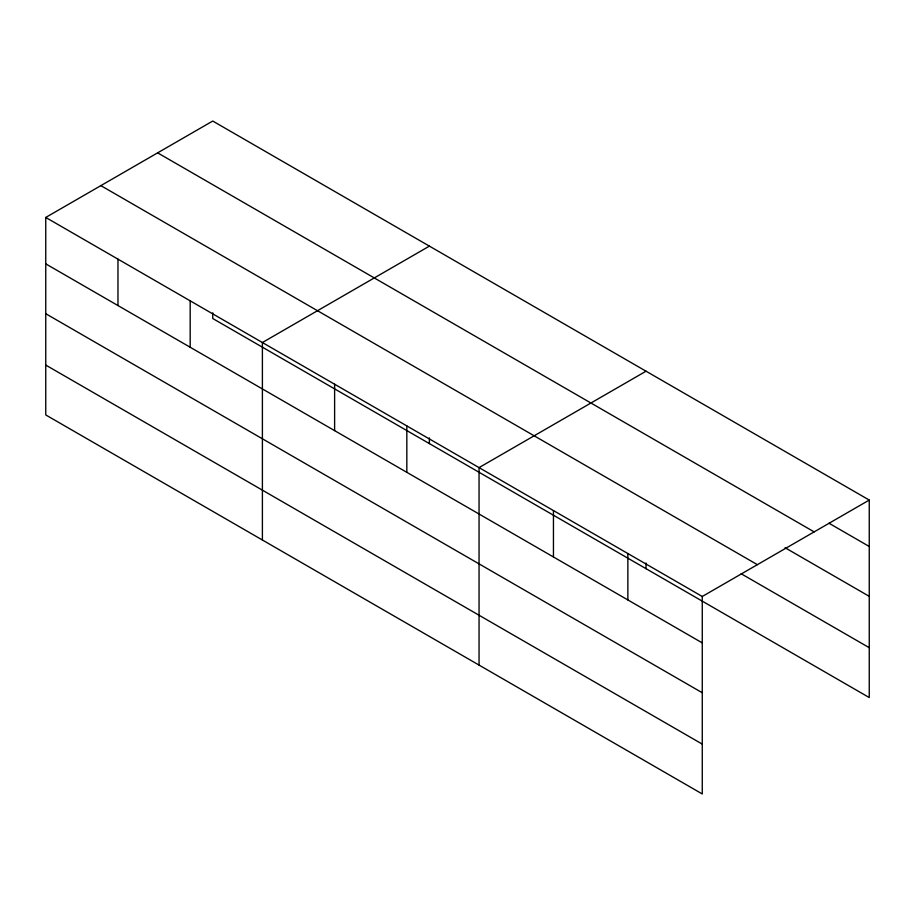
<?xml version="1.0" encoding="UTF-8"?>
<svg xmlns="http://www.w3.org/2000/svg" width="915" height="915" viewBox="0 0 915 915"><rect width="100%" height="100%" fill="white"/><g stroke="black" fill="none" stroke-linecap="round" stroke-linejoin="round"><path stroke-width="1.37" d="M45.75 217.45L702.263 596.489L702.263 793.957L45.75 414.93L45.75 217.45L212.738 121.043L869.25 500.07L869.25 697.55L212.738 318.512L212.738 312.816M429.387 246.124L262.399 342.53L262.399 540.01M646.036 371.204L479.048 467.611L479.048 665.091M702.263 596.489L869.25 500.07M829.001 523.243L869.25 546.484M157.632 152.851L814.144 531.889M785.093 547.742L869.25 596.34M100.856 185.631L757.368 564.669M741.173 573.751L869.25 647.694M45.75 263.863L702.263 642.89M45.75 313.708L702.263 692.746M45.75 365.074L702.263 744.112M646.036 562.977L646.036 568.684M627.862 553.529L627.862 599.931M553.449 510.57L553.449 556.983M429.387 437.896L429.387 443.603M406.832 425.921L406.832 472.323M334.615 384.22L334.615 430.633M190.183 300.841L190.183 347.243M117.966 259.139L117.966 305.553"/></g></svg>
